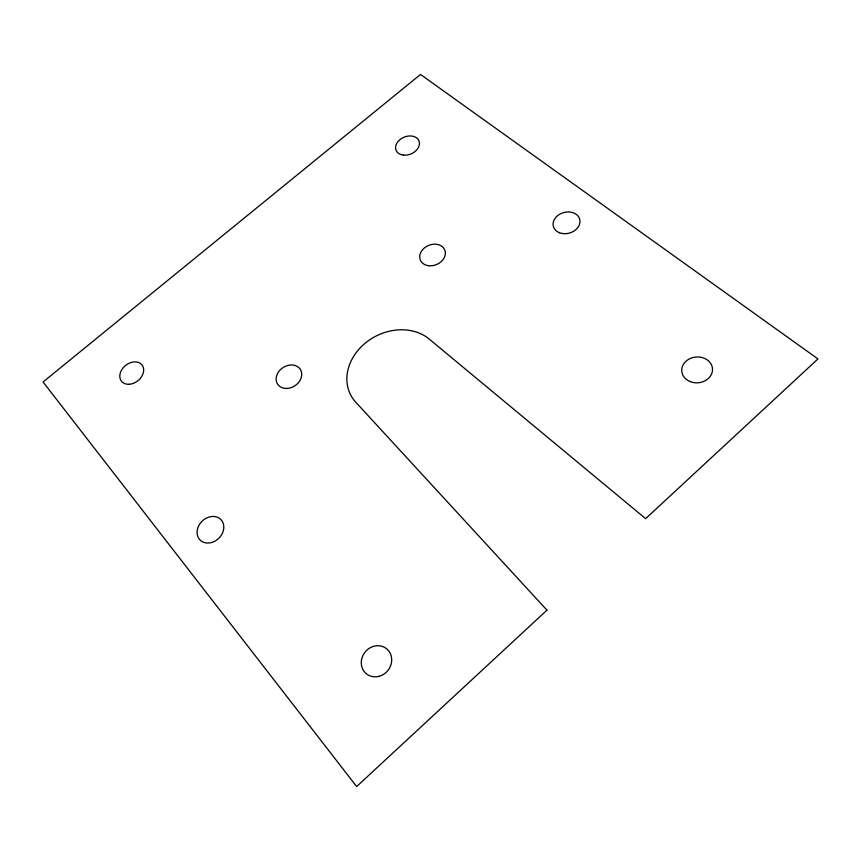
<?xml version="1.0" encoding="UTF-8"?>
<svg xmlns="http://www.w3.org/2000/svg" width="861" height="861" viewBox="0 0 861 861"><rect width="100%" height="100%" fill="white"/><g stroke="black" fill="none" stroke-linecap="round" stroke-linejoin="round"><path stroke-width="1.29" d="M546.95 610.158L356.658 786.556L43.05 381.972L420.512 74.444L817.95 358.929L645.632 518.666L430.403 340.063A49.131 40.639 -27.5 0 0 364.321 343.916A49.131 40.639 -27.5 0 0 356.885 403.422L546.95 610.158M689.855 381.477A15.412 12.926 -4.7 0 0 712.521 369.111A15.412 12.926 -4.7 0 0 689.015 359.091A15.412 12.926 -4.7 0 0 689.855 381.477M378.915 676.359A16.09 14.669 -52 0 0 388.3 650.41A16.09 14.669 -52 0 0 362.266 657.061A16.09 14.669 -52 0 0 378.915 676.359M211.548 542.527A14.583 11.957 -44.2 0 0 221.428 520.162A14.583 11.957 -44.2 0 0 198.353 526.523A14.583 11.957 -44.2 0 0 211.548 542.527M129.172 384.286A13.109 9.826 -38.5 0 0 143.13 366.926A13.109 9.826 -38.5 0 0 122.929 368.077A13.109 9.826 -38.5 0 0 129.172 384.286M403.378 155.109A12.377 9.062 -22.6 0 0 419.275 141.882A12.377 9.062 -22.6 0 0 399.838 139.719A12.377 9.062 -22.6 0 0 403.378 155.109M559.553 232.771A13.647 10.644 -15.3 0 0 579.991 221.686A13.647 10.644 -15.3 0 0 560.059 214.023A13.647 10.644 -15.3 0 0 559.553 232.771M428.251 265.683A13.227 10.364 -22.7 0 0 445.148 251.218A13.227 10.364 -22.7 0 0 424.193 248.108A13.227 10.364 -22.7 0 0 428.251 265.683M287.122 388.429A13.561 10.87 -33.3 0 0 300.823 370.241A13.561 10.87 -33.3 0 0 278.867 371.435A13.561 10.87 -33.3 0 0 287.122 388.429"/></g></svg>
